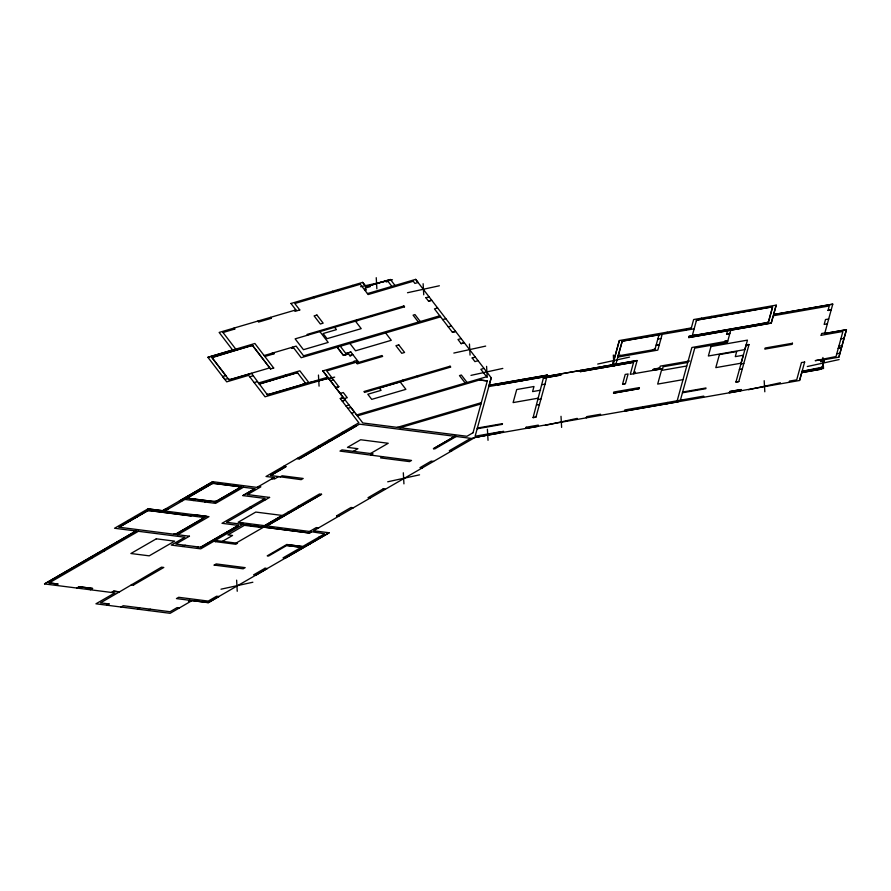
<?xml version="1.0" encoding="UTF-8"?>
<svg xmlns="http://www.w3.org/2000/svg" width="891" height="891" viewBox="0 0 891 891"><rect width="100%" height="100%" fill="white"/><g stroke="black" fill="none" stroke-linecap="round" stroke-linejoin="round"><path stroke-width="1.34" d="M658.716 335.539L658.727 335.372A2.473 0.824 -13.5 0 0 656.801 335.027L624.101 340.774A2.473 0.835 -13.5 0 0 621.918 341.988M618.376 354.863L618.365 355.03A2.473 0.824 -13.5 0 0 620.292 355.386L620.526 355.342M547.041 376.269L547.208 375.1M545.036 384.155L535.959 417.122L533.085 417.623L543.699 376.926M491.197 377.728L489.137 385.28L547.219 375.133L545.047 384.177L542.162 384.656M473.021 432.77L487.31 380.914L479.648 379.934L357.369 415.885M497.946 383.765L497.624 385.001L637.132 360.51L633.802 372.616L635.406 372.327L633.802 373.184M513.94 382.139L514.263 380.914M522.338 380.669L522.661 379.432M538.665 377.806L538.977 376.581M546.896 376.358L547.23 375.167L489.159 385.346M560.795 375.033L543.365 378.085L560.807 375.066L561.13 373.83M688.086 361.245L687.763 362.47L663.116 366.758L662.592 368.707L630.271 374.343L633.601 362.269L580.331 371.636L580.654 370.411M586.3 417.868L586.623 416.643L600.556 414.237L600.222 415.429M603.53 367.571L603.853 366.346M610.246 366.401L610.569 365.165M612.64 364.775L619.323 340.551L691.316 327.921M612.652 364.831L619.334 340.607M615.859 364.274L622.196 341.208L694.156 328.801M618.165 355.921L622.208 341.242M613.52 393.154L613.81 392.04L639.415 387.585L639.125 388.665L613.52 393.154L639.114 388.632M622.553 384.166L625.215 374.432L628.11 373.953L625.426 383.653L622.553 384.166L625.426 383.62M658.995 334.76L654.963 349.472L618.154 355.888M662.202 334.203L657.825 350.107L617.819 357.091M643.257 406.719L642.934 407.911L643.269 406.753M654.428 370.133L654.595 369.509L653.148 369.754L653.315 369.164L659.719 368.039L660.242 366.123L689.69 360.989M666.847 333.423L667.17 332.22M686.36 329.993L686.683 328.768M667.259 403.679L667.582 402.454M691.338 327.988L693.632 319.546L776.206 305.134L771.25 323.099L688.687 337.566L689.01 336.341L768.365 322.431L772.664 306.86L696.506 320.203L692.463 335.005A2.539 0.846 -13.5 0 0 692.697 335.194A2.372 0.791 -13.5 0 0 693.688 335.328L694.579 335.239M677.182 400.805L687.752 362.437M688.086 361.267L691.873 347.501L727.769 341.064M701.317 319.401L701.64 318.165M711.23 317.664L711.564 316.428M703.411 397.341L703.734 396.116L624.858 409.938L624.535 411.174L678.452 401.718M729.918 333.279L726.566 334.381L727.557 330.728M730.765 330.16L727.39 342.445L694.746 348.136L680.39 400.237L682.228 399.914M729.651 391.572L729.328 392.797L740.855 390.781L741.178 389.556L729.651 391.572L741.178 389.579M735.944 382.061L746.146 345.017L749.03 344.516L738.828 381.56L735.944 382.061L738.817 381.526M846.45 329.748L824.687 333.535L832.773 304.154L773.588 314.568L776.206 305.134M789.17 382.317L789.493 381.081L796.699 379.856L801.455 362.57L804.651 362.047M309.567 531.448L324.669 533.798L283.071 557.844L285.387 558.134L329.202 532.773L313.565 530.78L475.259 437.281L799.572 380.49L802.067 371.358L822.27 367.192M799.572 380.49L804.651 362.013M821.157 335.328L821.647 333.501L824.854 332.967M828.006 310.436L831.214 309.879L828.017 310.469L829.254 305.947L773.254 315.759L771.238 323.065L688.687 337.544M820.756 361.646L821.302 359.608L815.22 360.677L836.014 356.545L842.908 331.474L821.157 335.294M838.865 357.124L846.428 329.692L824.676 333.501L824.854 332.933M846.439 329.726L838.888 357.18L824.309 359.674L821.736 369.052L801.744 372.583L821.736 369.052L823.952 361.078L820.745 361.612M633.635 373.786L635.227 372.895M792.478 343.224L792.188 344.338L764.812 349.105L765.113 348.025L792.478 343.258M120.107 526.715L120.129 527.049A2.383 0.802 -13.5 0 0 120.374 527.227A2.417 0.813 -13.5 0 0 120.808 527.327M162.485 510.699L147.995 508.861L114.56 528.252L184.916 537.228L171.306 545.092L200.742 548.845L242.775 524.509L309.656 533.03L311.327 532.072M119.104 527.26L148.106 510.498M247.464 494.605L260.84 486.842L258.524 486.542L257.076 487.41L212.671 481.697L162.496 510.732L165.737 508.895L168.054 509.184M212.682 481.753L179.336 501.032L181.664 501.321M164.824 511.055L212.76 483.278L254.848 488.702L242.909 495.596L265.05 498.425L222.004 523.307L238.465 525.4L200.653 547.252L175.85 544.067L189.449 536.204M44.55 583.861L136.1 530.947L44.561 583.928L114.917 592.894L95.95 603.797L170.136 613.309L192.088 600.556L208.371 602.583L329.191 532.74M55.688 585.342L57.915 584.028L49.105 582.937L138.428 531.27M193.291 500.53L195.519 499.205M204.885 502.001L207.113 500.686M241.149 486.898L215.511 501.756L187.121 498.169L215.511 501.756L241.171 486.965M243.477 487.221L215.611 503.37L184.882 499.428M283.583 466.338L285.911 466.661L270.563 475.493L301.18 479.659L303.185 478.467L282.091 475.783L280.086 476.975M270.574 475.527L285.911 466.661M76.782 588.038L79.009 586.712L92.564 588.439L90.336 589.764M175.438 534.444L206.645 516.335L193.091 514.608L190.874 515.956L148.084 510.443L119.104 527.227L189.46 536.226M242.909 495.574L254.837 488.669M257.065 487.388L274.127 477.487L266.019 476.485L358.861 422.78L340.273 398.578L343.403 397.664M272.134 478.712L274.138 477.554M177.755 534.734L208.973 516.657L148.006 508.884M278.683 476.529L274.45 479.002L272.123 478.679M182.087 546.461L185.35 545.281M269.594 497.401L226.548 522.315L240.693 524.108L242.697 522.95L240.681 524.086L309.667 533.063M353.449 451.269L357.915 448.696L347.479 447.36L360.643 439.753L388.22 443.272L370.6 453.463M111.431 592.448L113.658 591.134L119.45 591.869L100.505 602.862L109.081 603.953M198.337 546.929L197.156 548.388M133.683 584.875L131.367 584.574L133.695 584.908L163.788 567.467L161.471 567.177L119.461 591.902L113.669 591.167M200.653 547.23L238.454 525.378M215.188 541.639L216.869 540.67M106.853 605.245L109.07 603.92M371.057 455.056L373.062 453.864L341.999 449.899L339.994 451.091L411.519 460.447L409.515 461.605L380.535 457.885L382.54 456.727M222.516 541.271L232.551 535.469L227.918 534.878L244.424 525.334L262.734 527.672L236.193 543.009M120.987 607.049L123.214 605.724L170.047 611.727L177.12 607.606L179.447 607.929M264.582 525.623L282.202 515.443L255.773 512.069L238.153 522.26L309.578 531.481L316.26 527.583L318.588 527.906M264.605 525.746L319.468 494.004L321.562 494.293L266.687 526.013L321.551 494.271M137.448 609.143L139.675 607.829M214.185 565.106L216.19 563.925L245.17 567.645L243.165 568.803L214.185 565.083M148.106 610.502L150.334 609.188M433.483 448.663L454.889 436.278L456.281 436.456L434.875 448.864L433.483 448.663L454.9 436.312M473.021 432.736L466.951 436.278L362.826 422.969L322.843 370.901L354.395 361.601M189.783 600.311L188.502 601.057L190.819 601.347M286.768 544.546L302.584 546.562L286.757 544.512L267.244 555.828L268.637 556.006L286.813 545.459L301.236 547.308L286.813 545.492M336.564 515.878L351.054 507.469L353.382 507.792M382.952 489.059L385.268 489.359L382.952 489.036L368.016 497.701L370.333 497.991M218.919 596.524L208.327 602.684L176.451 598.585L178.679 597.293L208.238 601.091L216.602 596.235L218.919 596.558M290.956 303.486L362.693 282.38L366.001 286.668L390.436 279.496M295.901 309.912L219.141 332.432L232.64 350.074M364.998 290.41L366.401 289.965L365.02 288.161L370.266 286.624L369.531 285.666M223.017 332.521L234.756 329.046M271.254 318.321L258.579 322.074L257.833 321.094M299.766 309.945L295.077 311.36L294.331 310.38M367.437 293.596L415.674 279.362L491.231 377.817L475.115 436.222L500.241 431.823L499.907 433.015L475.271 437.336M232.629 350.007L207.881 357.28L226.715 381.849L248.622 375.345L265.05 396.785L328.4 378.107M207.893 357.336L254.882 343.503L273.704 368.05M270.563 368.941L252.476 345.374L211.757 357.369L229.11 379.978L251.507 373.374L267.456 394.913L327.688 377.216M425.943 297.772L429.061 296.826M319.88 331.586L328.2 342.422L303.452 349.695L295.133 338.858L404.503 306.827L403.846 305.981L307.039 334.448L307.696 335.306M428.56 301.158L431.69 300.245L428.571 301.191L425.931 297.739M264.115 355.554L296.146 346.109L303.586 355.832L439.786 315.793M272.535 353.627L272.178 353.159L274.317 353.716L264.839 356.5M292.916 347.679L292.549 347.2L292.905 347.646L291.502 348.091L293.74 347.98L301.18 357.703L440.6 316.84M437.604 307.941L434.474 308.887L452.45 332.31L455.579 331.385L452.439 332.276M225.746 375.579L222.627 376.525L224.888 379.477L228.007 378.53M273.693 368.016L270.574 368.963L252.487 345.407M442.716 319.624L445.845 318.677M249.703 376.782L252.821 375.835M340.262 346.187L345.886 353.538L350.887 352.034L358.26 361.657L326.696 370.934L338.847 386.75L335.707 387.674M345.886 353.538L350.898 352.068M351.188 354.919L351.522 355.375L349.951 355.832L348.492 353.905L343.469 355.375L337.132 347.145M348.492 353.939L343.481 355.409L337.132 347.111M254.147 382.584L257.276 381.66M351.188 354.952L352.747 354.462M349.94 355.81L351.511 355.342M448.262 326.841L451.381 325.894M258.334 383.041L299.844 370.812L308.965 382.718M259.069 383.988L297.438 372.683L305.836 383.642M357.491 360.632L354.039 361.156L354.406 361.635M356.623 363.016L381.994 355.531L382.651 356.422L357.28 363.873L356.612 362.982M461.115 338.569L457.996 339.527L461.17 343.659L464.3 342.734L461.159 343.625M328.89 378.786L332.02 377.84M330.416 380.78L333.546 379.833M335.707 387.641L338.836 386.716M340.162 393.466L343.28 392.519L347.267 397.72L344.138 398.645M472.174 358.004L475.304 357.057M478.077 360.666L474.948 361.612L472.174 357.97M345.864 405.906L349.027 404.993M347.78 408.401L350.909 407.443L354.629 412.288L351.5 413.246M483.991 368.384L480.862 369.308L486.586 376.77L356.645 414.939L356.055 414.17M397.263 427.39L481.307 402.676M400.037 427.747L480.962 403.935M340.273 398.578L343.425 397.676M360.632 286.713L392.474 279.763M407.51 292.727L439.352 285.777M302.84 384.077L334.682 377.127M453.831 353.059L485.673 346.098M470.971 375.378L502.814 368.417M597.716 364.051L629.558 357.102M471.796 438.238L503.638 431.277M807.302 366.524L839.133 359.563M545.392 425.341L577.234 418.38M748.585 389.723L780.416 382.762M387.708 481.797L419.55 474.836M221.013 589.196L252.855 582.235M652.524 349.74L652.992 349.64A2.495 0.835 -13.5 0 0 654.473 349.083A2.473 0.835 -13.5 0 0 655.175 348.414M765.937 322.731L766.416 322.631A2.473 0.824 -13.5 0 0 768.554 321.506L772.397 307.551A2.473 0.835 -13.5 0 0 770.236 307.161L698.41 319.769A2.473 0.835 -13.5 0 0 696.227 320.983M773.577 314.534L832.773 304.154M657.803 339.103L661.011 338.58M689.021 336.375L768.376 322.464M726.566 334.348L728.159 334.069M828.708 319.011L825.5 319.546L824.164 324.424L827.371 323.867M724.717 341.086L726.321 340.808M488.825 386.538L637.132 360.543M580.319 371.614L633.601 362.269M746.157 345.051L749.041 344.55M633.802 372.583L635.394 372.304M659.719 368.072L653.159 369.787L654.595 369.542M654.428 370.11L662.581 368.674M540.581 390.191L532.584 391.595L533.987 386.505L516.713 389.534L513.105 402.587L538.387 398.154M840.87 338.903L844.067 338.38M686.727 366.001L661.445 370.433L657.681 384.088L682.952 379.655M838.854 346.209L842.051 345.686M538.064 399.513L540.948 399.034M740.933 363.951L743.818 363.472M838.286 348.247L841.483 347.69M838.297 348.281L841.494 347.724M536.538 405.015L539.434 404.547M739.407 369.453L742.292 368.985M836.772 353.76L839.979 353.226M533.074 417.601L535.948 417.088M477.376 428.048L502.491 423.648L502.29 424.361L477.175 428.76M682.629 392.04L705.995 387.975L705.806 388.688L682.439 392.786M802.078 371.391L818.874 368.44M213.227 483.445L212.281 483.657A2.383 0.802 -13.5 0 0 211.624 483.88A2.417 0.813 -13.5 0 0 211.067 484.158L188.758 497.044A2.383 0.802 -13.5 0 0 188.124 497.624L188.146 497.946A2.417 0.813 -13.5 0 0 188.825 498.236M214.998 501.377L215.934 501.165A2.417 0.813 -13.5 0 0 217.159 500.664M174.903 534.032L175.85 533.82A2.417 0.813 -13.5 0 0 177.075 533.319L202.881 518.406A2.584 0.869 -13.5 0 0 203.137 518.206A2.383 0.802 -13.5 0 0 203.36 517.927L203.382 517.671A2.383 0.802 -13.5 0 0 203.092 517.437A2.417 0.813 -13.5 0 0 202.658 517.303L149.799 510.576M479.659 379.967L487.321 380.947M353.616 425.853L355.943 426.176L299.51 458.765L297.193 458.497L299.51 458.765L359.452 424.149L470.715 438.327L449.309 450.701L451.626 451.002M342.244 432.425L344.561 432.748M328.523 440.354L330.851 440.677M318.265 446.291L320.593 446.614M433.561 461.449L431.233 461.115L419.984 467.664L422.301 467.953M214.475 483.412L239.389 486.586A2.417 0.813 -13.5 0 1 239.824 486.72A2.383 0.802 -13.5 0 1 240.08 486.898L240.091 487.199A2.383 0.802 -13.5 0 1 239.868 487.488A2.417 0.813 -13.5 0 1 239.456 487.778M247.453 494.572L269.594 497.434M265.919 499.561L262.589 499.806M298.273 506.244L300.367 506.545M336.553 515.844L338.881 516.179M250.104 507.035L251.418 507.937M288.016 512.18L290.11 512.47M319.078 536.983L321.406 537.318M134.741 516.557L137.058 516.88M127.825 520.556L130.153 520.879M307.707 543.566L310.035 543.889M101.875 550.761L104.202 551.084M89.378 557.989L91.706 558.312M49.105 582.903L57.915 584.028M79.009 586.746L92.575 588.472M297.962 373.273L295.767 373.084A2.517 0.846 -13.5 0 0 295.066 373.251L259.671 384.032A2.517 0.846 -13.5 0 0 259.582 384.544M252.999 345.964L251.273 345.708A2.517 0.846 -13.5 0 0 250.093 345.942L212.236 357.603A2.517 0.846 -13.5 0 0 212.27 357.937L225.724 375.456M266.877 394.045L269.06 394.245A2.517 0.846 -13.5 0 0 269.773 394.067L303.452 384.177L305.312 383.007A2.517 0.846 -13.5 0 0 305.245 382.774M228.53 379.12L230.257 379.377A2.517 0.846 -13.5 0 0 231.426 379.143L267.69 368.484A2.517 0.846 -13.5 0 0 269.26 367.148M467.084 382.495L461.36 375.033L459.478 375.59L465.202 383.041M385.513 280.977L386.249 281.957L388.042 281.4L391.884 286.412M370.946 315.637L371.614 316.528M337.934 289.653L338.68 290.633M402.777 380.101L403.434 380.992M415.685 279.384L418.057 282.48L414.928 283.427L413.279 281.255L368.172 294.542L360.287 284.251L294.81 303.519L299.777 309.979M395.014 285.488L390.447 279.529L366.012 286.735L362.693 282.38M420.296 321.551L414.961 314.59L413.09 315.169L418.414 322.108M403.846 306.003L404.503 306.86M352.357 285.421L353.092 286.401M385.513 332.8L391.272 340.306L355.554 350.798L349.795 343.291M417.188 375.868L417.846 376.759M332.61 291.212L333.345 292.192M355.442 321.15L361.211 328.645L327.053 338.68L323.121 333.546L336.43 329.637L334.604 327.264M313.498 296.826L314.233 297.806M290.945 303.43L295.912 309.945M322.832 370.868L344.527 399.135M270.53 317.374L271.265 318.354M285.354 375.066L286.089 376.047M234.021 328.088L234.767 329.069M269.683 379.677L270.43 380.657M223.006 332.499L235.781 349.149M356.534 319.869L357.202 320.76M822.905 357.491L823.518 368.584M764.188 380.691L764.812 391.784M613.331 355.03L613.944 366.123M561.007 416.309L561.62 427.402M486.586 366.357L487.199 377.45M487.41 429.217L488.023 440.31M469.446 344.026L470.058 355.119M423.125 283.706L423.737 294.798M403.322 472.776L403.935 483.869M376.247 277.691L376.86 288.784M318.455 375.055L319.067 386.148M236.627 580.164L237.24 591.256M215.054 501.355A2.417 0.813 -13.5 0 1 213.818 501.399M213.161 483.468A2.383 0.802 -13.5 0 1 214.386 483.423M174.97 534.01A2.417 0.813 -13.5 0 1 173.734 534.054M120.341 526.458A2.417 0.813 -13.5 0 1 120.742 526.169M120.107 526.737A2.383 0.802 -13.5 0 1 120.33 526.458M146.391 511.311A2.417 0.813 -13.5 0 1 147.605 510.821L148.552 510.61A2.417 0.813 -13.5 0 1 149.733 510.588M526.147 427.246L525.824 428.471L537.986 426.344L538.309 425.118L526.147 427.246M710.973 346.532L708.367 355.999L744.843 349.606L747.449 340.139L710.973 346.532M719.416 354.573L715.807 367.627L741.089 363.194L743.283 355.231L735.287 356.634L736.69 351.544L719.416 354.573M156.326 538.81L130.899 553.511L149.209 555.839L174.636 541.149L156.326 538.81M216.858 540.637L215.188 541.605L235.825 544.267L237.485 543.265L216.858 540.637M264.995 568.258L253.623 574.862L255.951 575.152L267.311 568.547L264.995 568.258M316.918 315.035L314.111 315.893L320.348 324.012L323.155 323.155L316.918 315.035M398.745 344.85L395.927 345.708L401.763 353.304L404.581 352.446L398.745 344.85M450.078 366.212L363.929 391.55L364.586 392.396L450.735 367.059L450.078 366.212M400.115 381.838L379.288 387.953L381.103 390.336L367.794 394.245L371.725 399.368L405.884 389.345L400.115 381.838M345.274 400.104L342.144 401.028L345.285 400.137M659.351 344.539L656.144 345.095L659.351 344.561"/></g></svg>
